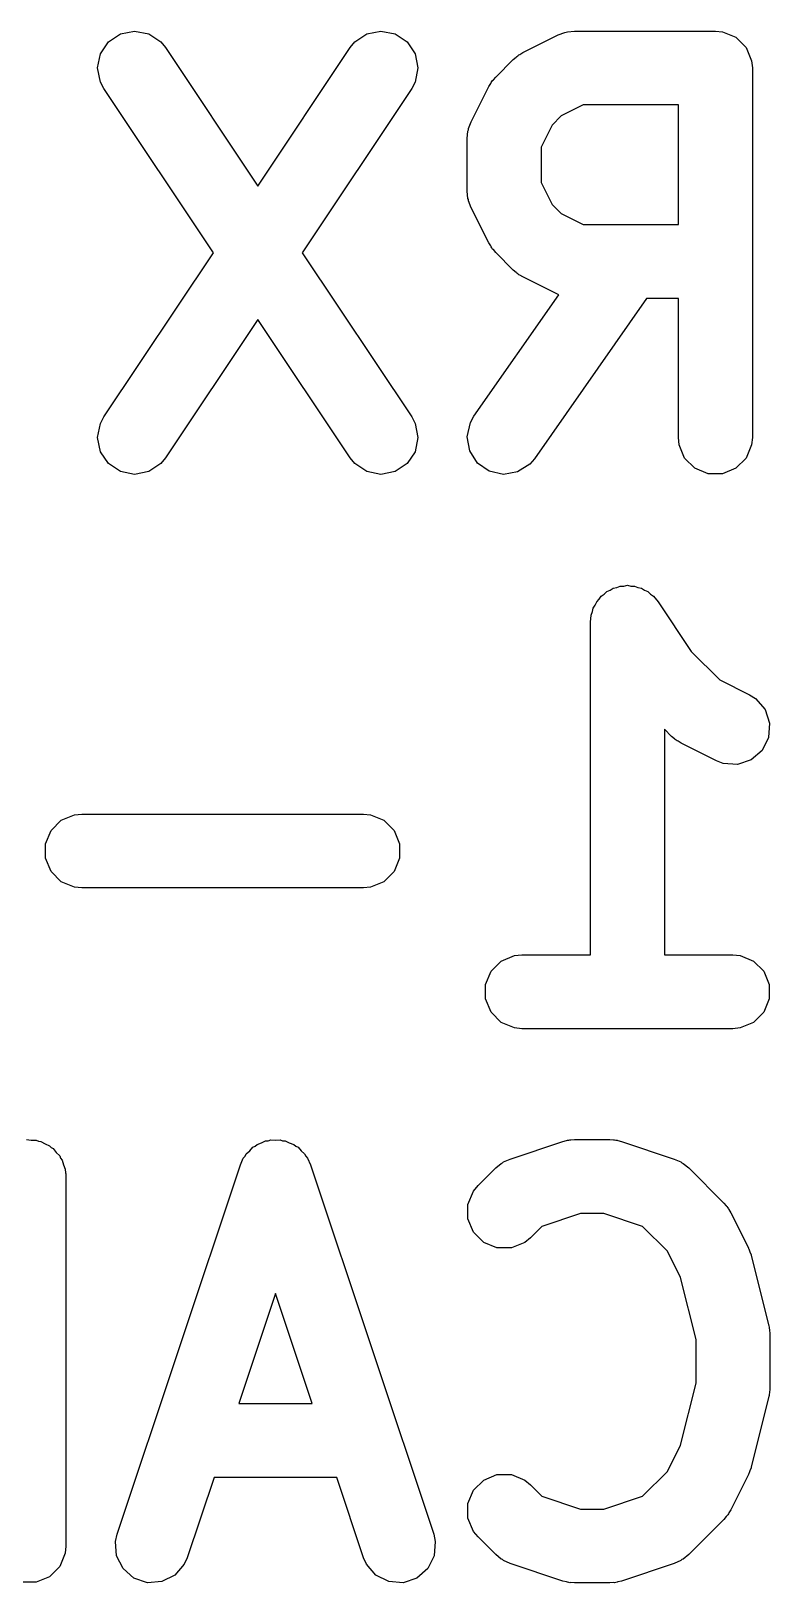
# Model space of a CAD drawing. Extents: x 89 to 178, y -115 to -57.
# Drawn here: x 157.721 to 159.32, y -88.842 to -85.482 of the extents above; entities that cross this region are included whole.
import ezdxf

# ---------------------------------------------------------------- set-up
doc = ezdxf.new("R2010")
doc.units = 0
doc.layers.add('BLACK', color=7, linetype='CONTINUOUS')

msp = doc.modelspace()

# ---------------------------------------------------------------- linework, layer by layer
at = {"layer": 'BLACK', "linetype": 'CONTINUOUS'}
for p, q in [((157.870856, -85.531083), (157.888226, -85.505147)), ((157.888226, -85.505147), (157.914197, -85.487833)), ((157.914197, -85.487833), (157.944819, -85.481774)), ((157.944819, -85.481774), (157.975427, -85.487896)), ((157.975427, -85.487896), (158.001363, -85.505266)), ((158.001363, -85.505266), (158.011299, -85.517399)), ((158.411505, -85.517399), (158.421441, -85.505265)), ((158.421441, -85.505265), (158.447377, -85.487896)), ((158.447377, -85.487896), (158.477985, -85.481774)), ((158.477985, -85.481774), (158.508607, -85.487832)), ((158.508607, -85.487832), (158.534578, -85.505147)), ((158.534578, -85.505147), (158.551948, -85.531083)), ((158.785149, -85.528316), (158.861339, -85.490221)), ((158.861339, -85.490221), (158.875986, -85.484616)), ((158.875986, -85.484616), (158.878852, -85.484412)), ((158.878852, -85.484412), (158.881509, -85.483312)), ((158.881509, -85.483312), (158.897116, -85.481775)), ((158.897116, -85.481775), (159.201878, -85.481775)), ((159.201878, -85.481775), (159.217485, -85.483312)), ((159.217485, -85.483312), (159.246324, -85.495257)), ((159.246324, -85.495257), (159.268396, -85.517329)), ((157.864734, -85.561691), (157.870856, -85.531083)), ((158.011299, -85.517399), (158.211402, -85.817553)), ((158.211402, -85.817553), (158.411505, -85.517399)), ((158.551948, -85.531083), (158.55807, -85.561691)), ((158.726262, -85.581396), (158.764357, -85.543302)), ((158.764357, -85.543302), (158.770491, -85.538267)), ((158.770491, -85.538267), (158.771877, -85.53667)), ((158.771877, -85.53667), (158.774285, -85.535154)), ((158.774285, -85.535154), (158.77648, -85.533353)), ((158.77648, -85.533353), (158.77843, -85.532545)), ((158.77843, -85.532545), (158.785149, -85.528316)), ((159.268396, -85.517329), (159.280341, -85.546168)), ((157.870793, -85.592313), (157.864734, -85.561691)), ((158.55807, -85.561691), (158.552012, -85.592312)), ((159.280341, -85.546168), (159.281878, -85.561775)), ((159.281878, -85.561775), (159.281878, -86.361775)), ((157.878171, -85.606151), (157.870793, -85.592313)), ((158.115253, -85.961775), (157.878171, -85.606151)), ((158.544633, -85.606151), (158.30755, -85.961775)), ((158.552012, -85.592312), (158.544633, -85.606151)), ((158.673181, -85.678379), (158.711277, -85.602188)), ((158.711277, -85.602188), (158.715503, -85.595473)), ((158.715503, -85.595473), (158.716313, -85.593519)), ((158.716313, -85.593519), (158.718118, -85.591319)), ((158.718118, -85.591319), (158.719631, -85.588916)), ((158.719631, -85.588916), (158.721225, -85.587533)), ((158.721225, -85.587533), (158.726262, -85.581396)), ((158.916001, -85.641775), (158.868315, -85.665617)), ((159.121878, -85.641775), (158.916001, -85.641775)), ((159.121878, -85.900822), (159.121878, -85.641775)), ((158.667576, -85.693025), (158.673181, -85.678379)), ((158.868315, -85.665617), (158.848578, -85.685354)), ((158.664735, -85.714156), (158.666272, -85.698549)), ((158.666272, -85.698549), (158.667372, -85.695892)), ((158.667372, -85.695892), (158.667576, -85.693025)), ((158.848578, -85.685354), (158.824735, -85.733041)), ((158.664735, -85.828441), (158.664735, -85.714156)), ((158.824735, -85.733041), (158.824735, -85.809555)), ((158.824735, -85.809555), (158.848578, -85.857242)), ((158.666272, -85.844048), (158.664735, -85.828441)), ((158.667372, -85.846704), (158.666272, -85.844048)), ((158.667576, -85.849572), (158.667372, -85.846704)), ((158.673181, -85.864218), (158.667576, -85.849572)), ((158.711277, -85.940409), (158.673181, -85.864218)), ((158.848578, -85.857242), (158.868315, -85.876979)), ((158.868315, -85.876979), (158.916001, -85.900822)), ((158.916001, -85.900822), (159.121878, -85.900822)), ((158.715503, -85.947123), (158.711277, -85.940409)), ((158.716313, -85.949078), (158.715503, -85.947123)), ((157.878171, -86.317399), (158.115253, -85.961775)), ((158.30755, -85.961775), (158.544633, -86.317399)), ((158.718118, -85.951277), (158.716313, -85.949078)), ((158.719631, -85.953681), (158.718118, -85.951277)), ((158.721225, -85.955063), (158.719631, -85.953681)), ((158.726262, -85.961201), (158.721225, -85.955063)), ((158.764357, -85.999295), (158.726262, -85.961201)), ((158.770491, -86.004329), (158.764357, -85.999295)), ((158.771877, -86.005927), (158.770491, -86.004329)), ((158.774285, -86.007442), (158.771877, -86.005927)), ((158.77648, -86.009244), (158.774285, -86.007442)), ((158.77843, -86.010051), (158.77648, -86.009244)), ((158.785149, -86.014281), (158.77843, -86.010051)), ((158.861339, -86.052376), (158.785149, -86.014281)), ((158.679196, -86.315898), (158.86317, -86.053076)), ((159.053054, -86.060822), (158.810274, -86.407652)), ((158.86317, -86.053076), (158.861339, -86.052376)), ((159.121878, -86.060822), (159.053054, -86.060822)), ((159.121878, -86.361775), (159.121878, -86.060822)), ((158.211402, -86.105996), (158.011299, -86.406151)), ((158.411505, -86.406151), (158.211402, -86.105996)), ((157.870793, -86.331237), (157.878171, -86.317399)), ((158.544633, -86.317399), (158.552012, -86.331238)), ((158.671506, -86.329565), (158.679196, -86.315898)), ((157.864734, -86.361859), (157.870793, -86.331237)), ((158.552012, -86.331238), (158.55807, -86.361859)), ((158.664753, -86.360041), (158.671506, -86.329565)), ((157.870856, -86.392467), (157.864734, -86.361859)), ((158.55807, -86.361859), (158.551948, -86.392467)), ((158.670178, -86.390781), (158.664753, -86.360041)), ((159.123415, -86.377382), (159.121878, -86.361775)), ((159.13536, -86.406221), (159.123415, -86.377382)), ((159.280341, -86.377382), (159.268396, -86.406221)), ((159.281878, -86.361775), (159.280341, -86.377382)), ((157.888226, -86.418403), (157.870856, -86.392467)), ((157.914197, -86.435717), (157.888226, -86.418403)), ((158.001363, -86.418284), (157.975427, -86.435654)), ((158.011299, -86.406151), (158.001363, -86.418284)), ((158.421441, -86.418285), (158.411505, -86.406151)), ((158.447377, -86.435654), (158.421441, -86.418285)), ((158.534578, -86.418403), (158.508607, -86.435718)), ((158.551948, -86.392467), (158.534578, -86.418403)), ((158.686954, -86.417104), (158.670178, -86.390781)), ((158.712525, -86.435004), (158.686954, -86.417104)), ((158.810274, -86.407652), (158.800064, -86.419556)), ((159.157432, -86.428293), (159.13536, -86.406221)), ((159.268396, -86.406221), (159.246324, -86.428293)), ((157.944819, -86.441776), (157.914197, -86.435717)), ((157.975427, -86.435654), (157.944819, -86.441776)), ((158.477985, -86.441776), (158.447377, -86.435654)), ((158.508607, -86.435718), (158.477985, -86.441776)), ((158.743001, -86.441757), (158.712525, -86.435004)), ((158.773741, -86.436332), (158.743001, -86.441757)), ((158.800064, -86.419556), (158.773741, -86.436332)), ((159.186271, -86.440238), (159.157432, -86.428293)), ((159.217485, -86.440238), (159.186271, -86.440238)), ((159.246324, -86.428293), (159.217485, -86.440238)), ((158.974274, -86.692225), (158.980864, -86.687833)), ((158.980864, -86.687833), (158.988553, -86.686311)), ((158.988553, -86.686311), (158.995795, -86.683312)), ((158.995795, -86.683312), (159.003712, -86.683312)), ((159.003712, -86.683312), (159.011485, -86.681774)), ((159.011485, -86.681774), (159.019175, -86.683312)), ((159.019175, -86.683312), (159.027009, -86.683312)), ((159.027009, -86.683312), (159.034324, -86.686342)), ((159.034324, -86.686342), (159.042094, -86.687896)), ((159.042094, -86.687896), (159.048607, -86.692258)), ((158.941885, -86.724569), (158.944884, -86.717329)), ((158.944884, -86.717329), (158.950484, -86.711728)), ((158.950484, -86.711728), (158.954892, -86.705147)), ((158.954892, -86.705147), (158.961413, -86.700799)), ((158.961413, -86.700799), (158.966956, -86.695257)), ((158.966956, -86.695257), (158.974274, -86.692225)), ((159.048607, -86.692258), (159.055848, -86.695257)), ((159.055848, -86.695257), (159.061448, -86.700857)), ((159.061448, -86.700857), (159.06803, -86.705265)), ((159.06803, -86.705265), (159.077857, -86.717266)), ((159.077857, -86.717266), (159.07792, -86.717329)), ((159.07792, -86.717329), (159.077931, -86.717356)), ((159.077931, -86.717356), (159.077966, -86.717399)), ((159.077966, -86.717399), (159.149762, -86.825093)), ((158.931419, -86.761601), (158.932939, -86.746168)), ((158.932939, -86.746168), (158.935969, -86.738852)), ((158.935969, -86.738852), (158.937523, -86.731083)), ((158.937523, -86.731083), (158.941885, -86.724569)), ((158.931401, -86.761692), (158.931419, -86.761601)), ((158.931407, -86.761722), (158.931401, -86.761692)), ((158.931402, -86.761775), (158.931407, -86.761722)), ((158.931402, -87.481775), (158.931402, -86.761775)), ((159.149762, -86.825093), (159.211172, -86.886502)), ((159.211172, -86.886502), (159.275751, -86.918792)), ((159.275751, -86.918792), (159.289023, -86.927146)), ((159.289023, -86.927146), (159.309475, -86.950727)), ((159.309475, -86.950727), (159.319346, -86.98034)), ((159.319346, -86.98034), (159.317133, -87.011476)), ((159.107214, -87.008819), (159.091402, -86.993006)), ((159.091402, -86.993006), (159.091402, -87.481775)), ((159.113348, -87.013853), (159.107214, -87.008819)), ((159.114734, -87.015451), (159.113348, -87.013853)), ((159.117142, -87.016966), (159.114734, -87.015451)), ((159.119337, -87.018768), (159.117142, -87.016966)), ((159.121287, -87.019576), (159.119337, -87.018768)), ((159.128006, -87.023805), (159.121287, -87.019576)), ((159.204197, -87.0619), (159.128006, -87.023805)), ((159.317133, -87.011476), (159.303174, -87.039395)), ((159.303174, -87.039395), (159.279593, -87.059847)), ((159.218844, -87.067505), (159.204197, -87.0619)), ((159.24998, -87.069718), (159.218844, -87.067505)), ((159.279593, -87.059847), (159.24998, -87.069718)), ((157.763932, -87.212567), (157.786004, -87.190495)), ((157.786004, -87.190495), (157.814843, -87.17855)), ((157.814843, -87.17855), (157.83045, -87.177013)), ((157.83045, -87.177013), (158.439973, -87.177013)), ((158.439973, -87.177013), (158.45558, -87.17855)), ((158.45558, -87.17855), (158.484419, -87.190495)), ((158.484419, -87.190495), (158.506491, -87.212567)), ((157.751987, -87.241406), (157.763932, -87.212567)), ((158.506491, -87.212567), (158.518436, -87.241406)), ((157.751987, -87.27262), (157.751987, -87.241406)), ((158.518436, -87.241406), (158.518436, -87.27262)), ((157.763932, -87.301459), (157.751987, -87.27262)), ((158.518436, -87.27262), (158.506491, -87.301459)), ((157.786004, -87.323531), (157.763932, -87.301459)), ((157.814843, -87.335476), (157.786004, -87.323531)), ((158.484419, -87.323531), (158.45558, -87.335476)), ((158.506491, -87.301459), (158.484419, -87.323531)), ((157.83045, -87.337013), (157.814843, -87.335476)), ((158.439973, -87.337013), (157.83045, -87.337013)), ((158.45558, -87.335476), (158.439973, -87.337013)), ((158.738385, -87.495257), (158.767224, -87.483312)), ((158.767224, -87.483312), (158.782831, -87.481775)), ((158.782831, -87.481775), (158.931402, -87.481775)), ((159.091402, -87.481775), (159.239974, -87.481775)), ((159.239974, -87.481775), (159.255581, -87.483312)), ((159.255581, -87.483312), (159.28442, -87.495257)), ((158.704368, -87.546168), (158.716313, -87.517329)), ((158.716313, -87.517329), (158.738385, -87.495257)), ((159.28442, -87.495257), (159.306492, -87.517329)), ((159.306492, -87.517329), (159.318437, -87.546168)), ((158.704368, -87.577382), (158.704368, -87.546168)), ((159.318437, -87.546168), (159.318437, -87.577382)), ((158.716313, -87.606221), (158.704368, -87.577382)), ((159.318437, -87.577382), (159.306492, -87.606221)), ((158.738385, -87.628293), (158.716313, -87.606221)), ((158.767224, -87.640238), (158.738385, -87.628293)), ((159.28442, -87.628293), (159.255581, -87.640238)), ((159.306492, -87.606221), (159.28442, -87.628293)), ((158.782831, -87.641775), (158.767224, -87.640238)), ((159.239974, -87.641775), (158.782831, -87.641775)), ((159.255581, -87.640238), (159.239974, -87.641775)), ((157.710576, -87.88197), (157.721131, -87.883312)), ((157.721131, -87.883312), (157.731771, -87.883312)), ((157.731771, -87.883312), (157.736483, -87.885263)), ((157.736483, -87.885263), (157.741542, -87.885907)), ((157.741542, -87.885907), (157.750778, -87.891184)), ((157.750778, -87.891184), (157.76061, -87.895257)), ((157.76061, -87.895257), (157.764216, -87.898863)), ((158.200448, -87.898575), (158.205562, -87.896017)), ((158.205562, -87.896017), (158.209879, -87.892274)), ((158.209879, -87.892274), (158.21939, -87.889103)), ((158.21939, -87.889103), (158.228367, -87.884615)), ((158.228367, -87.884615), (158.23407, -87.884209)), ((158.23407, -87.884209), (158.239491, -87.882403)), ((158.239491, -87.882403), (158.249497, -87.883113)), ((158.249497, -87.883113), (158.259503, -87.882403)), ((158.259503, -87.882403), (158.264923, -87.884209)), ((158.264923, -87.884209), (158.270627, -87.884615)), ((158.270627, -87.884615), (158.279603, -87.889103)), ((158.279603, -87.889103), (158.289115, -87.892274)), ((158.289115, -87.892274), (158.293432, -87.896018)), ((158.293432, -87.896018), (158.298546, -87.898575)), ((158.757533, -87.923975), (158.871818, -87.88588)), ((158.871818, -87.88588), (158.879557, -87.88412)), ((158.879557, -87.88412), (158.881509, -87.883312)), ((158.881509, -87.883312), (158.884337, -87.883033)), ((158.884337, -87.883033), (158.88711, -87.882403)), ((158.88711, -87.882403), (158.889218, -87.882552)), ((158.889218, -87.882552), (158.897116, -87.881775)), ((158.897116, -87.881775), (158.973307, -87.881775)), ((158.973307, -87.881775), (158.981204, -87.882552)), ((158.981204, -87.882552), (158.983313, -87.882403)), ((158.983313, -87.882403), (158.986085, -87.883033)), ((158.986085, -87.883033), (158.988914, -87.883312)), ((158.988914, -87.883312), (158.990865, -87.88412)), ((158.990865, -87.88412), (158.998605, -87.88588)), ((158.998605, -87.88588), (159.112891, -87.923975)), ((157.764216, -87.898863), (157.768643, -87.901393)), ((157.768643, -87.901393), (157.775155, -87.909802)), ((157.775155, -87.909802), (157.782682, -87.917329)), ((157.782682, -87.917329), (157.784633, -87.922041)), ((157.784633, -87.922041), (157.787756, -87.926073)), ((157.787756, -87.926073), (157.790555, -87.936338)), ((158.173602, -87.936477), (158.179996, -87.922157)), ((158.179996, -87.922157), (158.183739, -87.91784)), ((158.183739, -87.91784), (158.186297, -87.912726)), ((158.186297, -87.912726), (158.193875, -87.906153)), ((158.193875, -87.906153), (158.200448, -87.898575)), ((158.298546, -87.898575), (158.305116, -87.90615)), ((158.305116, -87.90615), (158.312697, -87.912725)), ((158.312697, -87.912725), (158.315255, -87.917841)), ((158.315255, -87.917841), (158.318998, -87.922157)), ((158.318998, -87.922157), (158.325392, -87.936477)), ((158.741041, -87.932251), (158.743213, -87.930369)), ((158.743213, -87.930369), (158.757533, -87.923975)), ((159.112891, -87.923975), (159.127211, -87.930369)), ((159.127211, -87.930369), (159.129381, -87.932251)), ((157.790555, -87.936338), (157.794627, -87.946168)), ((157.794627, -87.946168), (157.795412, -87.954147)), ((157.795412, -87.954147), (157.795969, -87.956187)), ((157.795969, -87.956187), (157.795768, -87.957761)), ((157.795768, -87.957761), (157.796164, -87.961775)), ((157.796164, -87.961775), (157.796164, -88.761775)), ((157.906936, -88.736477), (158.173602, -87.936477)), ((158.325392, -87.936477), (158.592059, -88.736477)), ((158.688167, -87.981396), (158.726263, -87.943301)), ((158.726263, -87.943301), (158.738386, -87.933352)), ((158.738386, -87.933352), (158.741041, -87.932251)), ((159.129381, -87.932251), (159.132039, -87.933352)), ((159.132039, -87.933352), (159.144162, -87.943301)), ((159.144162, -87.943301), (159.220352, -88.019492)), ((158.666272, -88.022357), (158.678218, -87.993518)), ((158.678218, -87.993518), (158.688167, -87.981396)), ((158.666271, -88.053571), (158.666272, -88.022357)), ((159.220352, -88.019492), (159.225387, -88.025626)), ((159.225387, -88.025626), (159.226983, -88.027011)), ((159.226983, -88.027011), (159.228496, -88.029414)), ((159.228496, -88.029414), (159.230301, -88.031614)), ((159.230301, -88.031614), (159.23111, -88.033568)), ((158.678217, -88.08241), (158.666271, -88.053571)), ((158.910099, -88.041775), (158.826044, -88.069793)), ((158.960324, -88.041775), (158.910099, -88.041775)), ((159.044377, -88.069792), (158.960324, -88.041775)), ((159.23111, -88.033568), (159.235337, -88.040283)), ((159.235337, -88.040283), (159.273432, -88.116474)), ((158.700288, -88.104482), (158.678217, -88.08241)), ((158.801303, -88.094534), (158.78918, -88.104483)), ((158.826044, -88.069793), (158.801303, -88.094534)), ((159.098034, -88.123449), (159.044377, -88.069792)), ((158.729127, -88.116428), (158.700288, -88.104482)), ((158.760341, -88.116429), (158.729127, -88.116428)), ((158.78918, -88.104483), (158.760341, -88.116429)), ((159.126397, -88.180173), (159.098034, -88.123449)), ((159.273432, -88.116474), (159.273868, -88.117615)), ((159.273868, -88.117615), (159.274213, -88.11808)), ((159.274213, -88.11808), (159.276552, -88.124628)), ((159.276552, -88.124628), (159.279037, -88.131121)), ((159.279037, -88.131121), (159.279077, -88.131697)), ((159.279077, -88.131697), (159.279489, -88.132848)), ((159.279489, -88.132848), (159.317585, -88.285229)), ((159.159974, -88.314479), (159.126397, -88.180173)), ((158.249497, -88.214758), (158.170016, -88.453203)), ((158.328979, -88.453203), (158.249497, -88.214758)), ((159.317585, -88.285229), (159.317985, -88.287934)), ((159.317985, -88.287934), (159.318437, -88.289025)), ((159.318437, -88.289025), (159.319015, -88.294898)), ((159.319015, -88.294898), (159.31988, -88.300743)), ((159.31988, -88.300743), (159.319706, -88.301911)), ((159.159974, -88.40907), (159.159974, -88.314479)), ((159.319706, -88.301911), (159.319974, -88.304632)), ((159.319974, -88.304632), (159.319974, -88.418918)), ((159.126397, -88.543375), (159.159974, -88.40907)), ((159.318437, -88.434525), (159.317985, -88.435615)), ((159.319015, -88.428651), (159.318437, -88.434525)), ((159.31988, -88.422807), (159.319015, -88.428651)), ((159.319974, -88.418918), (159.319706, -88.421638)), ((159.319706, -88.421638), (159.31988, -88.422807)), ((158.170016, -88.453203), (158.328979, -88.453203)), ((159.317585, -88.438321), (159.279489, -88.590702)), ((159.317985, -88.435615), (159.317585, -88.438321)), ((159.098034, -88.6001), (159.126397, -88.543375)), ((159.044378, -88.653757), (159.098034, -88.6001)), ((159.276552, -88.598921), (159.274213, -88.60547)), ((159.279037, -88.592429), (159.276552, -88.598921)), ((159.279077, -88.591852), (159.279037, -88.592429)), ((159.279489, -88.590702), (159.279077, -88.591852)), ((158.116683, -88.613203), (158.058726, -88.787073)), ((158.382312, -88.613203), (158.116683, -88.613203)), ((158.440269, -88.787073), (158.382312, -88.613203)), ((158.678217, -88.641138), (158.700289, -88.619066)), ((158.700289, -88.619066), (158.729128, -88.607121)), ((158.729128, -88.607121), (158.760342, -88.607121)), ((158.760342, -88.607121), (158.789181, -88.619066)), ((158.789181, -88.619066), (158.801304, -88.629015)), ((158.801304, -88.629015), (158.826045, -88.653757)), ((159.273432, -88.607076), (159.235337, -88.683266)), ((159.273868, -88.605934), (159.273432, -88.607076)), ((159.274213, -88.60547), (159.273868, -88.605934)), ((158.666272, -88.669977), (158.678217, -88.641138)), ((158.666272, -88.701191), (158.666272, -88.669977)), ((158.826045, -88.653757), (158.910099, -88.681775)), ((158.960324, -88.681775), (159.044378, -88.653757)), ((158.678217, -88.73003), (158.666272, -88.701191)), ((158.910099, -88.681775), (158.960324, -88.681775)), ((159.225385, -88.697923), (159.220352, -88.704057)), ((159.226983, -88.696538), (159.225385, -88.697923)), ((159.228498, -88.69413), (159.226983, -88.696538)), ((159.230301, -88.691934), (159.228498, -88.69413)), ((159.231109, -88.689982), (159.230301, -88.691934)), ((159.235337, -88.683266), (159.231109, -88.689982)), ((157.903459, -88.751769), (157.906936, -88.736477)), ((158.592059, -88.736477), (158.595536, -88.751769)), ((158.688166, -88.742153), (158.678217, -88.73003)), ((159.220352, -88.704057), (159.144162, -88.780248)), ((157.796164, -88.761775), (157.794627, -88.777382)), ((157.905671, -88.782905), (157.903459, -88.751769)), ((158.595536, -88.751769), (158.593324, -88.782905)), ((158.726263, -88.780249), (158.688166, -88.742153)), ((157.794627, -88.777382), (157.782682, -88.806221)), ((157.919631, -88.810825), (157.905671, -88.782905)), ((158.052332, -88.801393), (158.031881, -88.824975)), ((158.058726, -88.787073), (158.052332, -88.801393)), ((158.446663, -88.801393), (158.440269, -88.787073)), ((158.467115, -88.824975), (158.446663, -88.801393)), ((158.593324, -88.782905), (158.579364, -88.810824)), ((158.738385, -88.790198), (158.726263, -88.780249)), ((158.741042, -88.791298), (158.738385, -88.790198)), ((158.743213, -88.793181), (158.741042, -88.791298)), ((158.757533, -88.799575), (158.743213, -88.793181)), ((158.871818, -88.83767), (158.757533, -88.799575)), ((159.112891, -88.799575), (158.998605, -88.83767)), ((159.127211, -88.793181), (159.112891, -88.799575)), ((159.129383, -88.791297), (159.127211, -88.793181)), ((159.132039, -88.790197), (159.129383, -88.791297)), ((159.144162, -88.780248), (159.132039, -88.790197)), ((157.76061, -88.828293), (157.731771, -88.840238)), ((157.782682, -88.806221), (157.76061, -88.828293)), ((157.943213, -88.831276), (157.919631, -88.810825)), ((157.972825, -88.841147), (157.943213, -88.831276)), ((158.031881, -88.824975), (158.003961, -88.838935)), ((158.495034, -88.838934), (158.467115, -88.824975)), ((158.555782, -88.831276), (158.52617, -88.841147)), ((158.579364, -88.810824), (158.555782, -88.831276)), ((158.879557, -88.839429), (158.871818, -88.83767)), ((158.998605, -88.83767), (158.990865, -88.839429)), ((157.731771, -88.840238), (157.700557, -88.840238)), ((158.003961, -88.838935), (157.972825, -88.841147)), ((158.52617, -88.841147), (158.495034, -88.838934)), ((158.881509, -88.840238), (158.879557, -88.839429)), ((158.884337, -88.840516), (158.881509, -88.840238)), ((158.88711, -88.841147), (158.884337, -88.840516)), ((158.889218, -88.840997), (158.88711, -88.841147)), ((158.897116, -88.841775), (158.889218, -88.840997)), ((158.973307, -88.841775), (158.897116, -88.841775)), ((158.981204, -88.840997), (158.973307, -88.841775)), ((158.983313, -88.841147), (158.981204, -88.840997)), ((158.986085, -88.840516), (158.983313, -88.841147)), ((158.988914, -88.840238), (158.986085, -88.840516)), ((158.990865, -88.839429), (158.988914, -88.840238))]:
    msp.add_line(p, q, dxfattribs=at)

doc.saveas('drawing.dxf')
